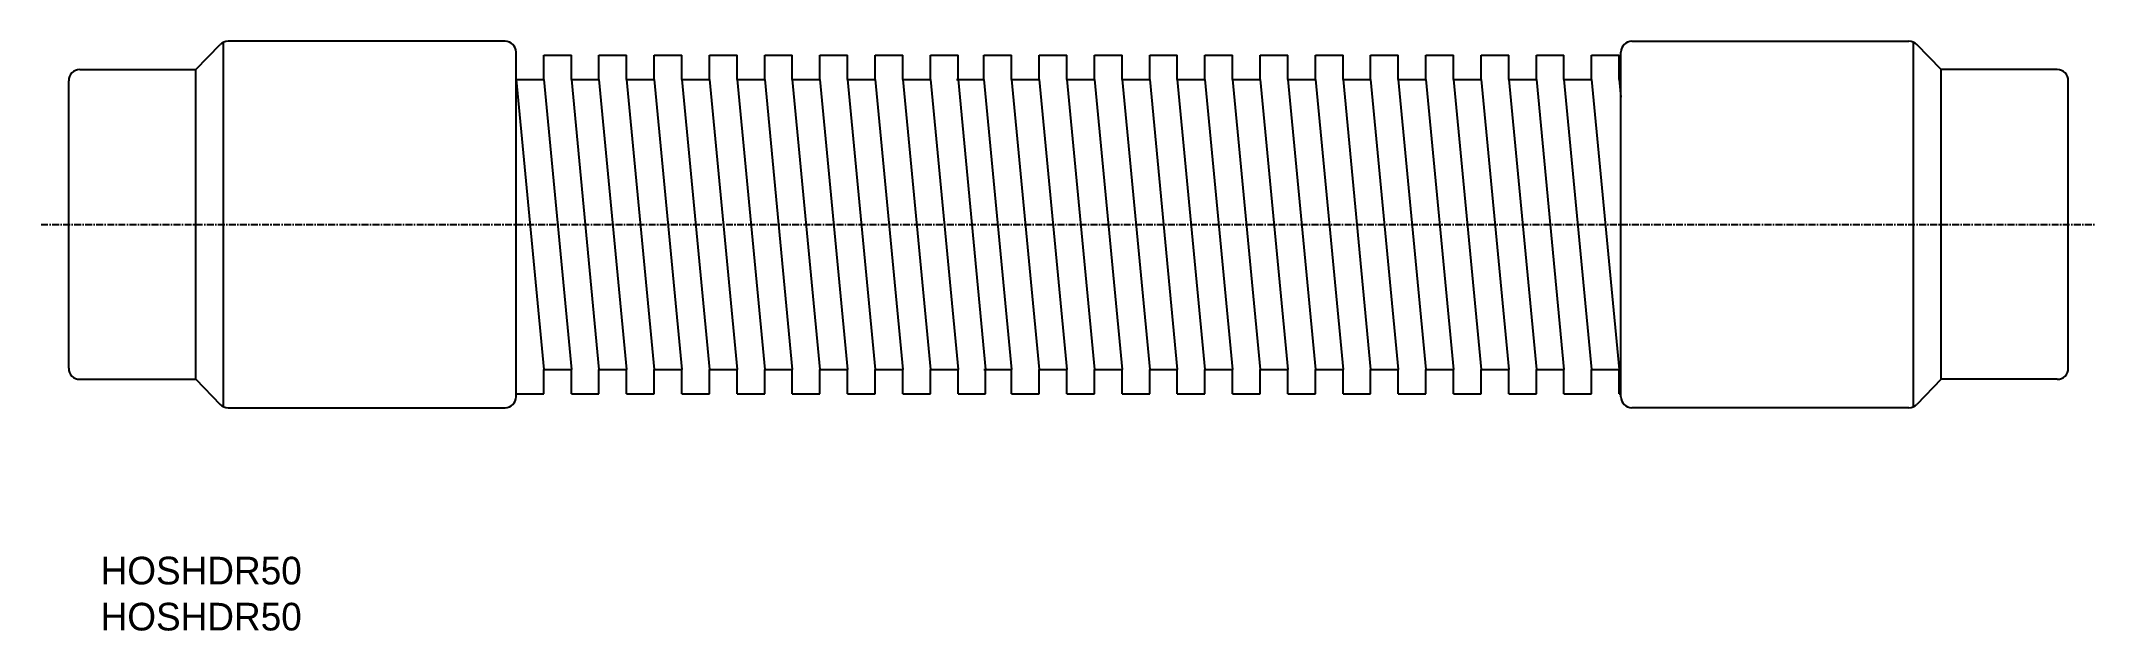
# Model space of a CAD drawing. Extents: x 65 to 437, y 71 to 177.
import ezdxf

# ---------------------------------------------------------------- set-up
doc = ezdxf.new("R2010")
doc.units = 0
doc.linetypes.add('CENTER', pattern=[2, 1.25, -0.25, 0.25, -0.25])
doc.layers.get('0').update_dxf_attribs({"linetype": 'CONTINUOUS'})
doc.layers.add('CENTER', color=1, linetype='CENTER')

msp = doc.modelspace()

# ---------------------------------------------------------------- linework, layer by layer
for p, q in [((92.71, 172.29), (97.12, 176.83)), ((97.71, 111.33), (97.71, 177.25)), ((148.71, 177.44), (98.56, 177.44)), ((150.71, 113.14), (150.71, 175.44)), ((155.71, 174.89), (160.71, 174.89)), ((155.71, 170.49), (155.71, 174.89)), ((160.71, 170.49), (160.71, 174.89)), ((165.71, 170.49), (165.71, 174.89)), ((165.71, 174.89), (170.71, 174.89)), ((170.71, 170.49), (170.71, 174.89)), ((175.71, 174.89), (180.71, 174.89)), ((175.71, 170.49), (175.71, 174.89)), ((180.71, 170.49), (180.71, 174.89)), ((185.71, 174.89), (190.71, 174.89)), ((185.71, 170.49), (185.71, 174.89)), ((190.71, 170.49), (190.71, 174.89)), ((195.71, 174.89), (200.71, 174.89)), ((195.71, 170.49), (195.71, 174.89)), ((200.71, 170.49), (200.71, 174.89)), ((205.71, 174.89), (210.71, 174.89)), ((205.71, 170.49), (205.71, 174.89)), ((210.71, 170.49), (210.71, 174.89)), ((215.71, 174.89), (220.71, 174.89)), ((215.71, 170.49), (215.71, 174.89)), ((220.71, 170.49), (220.71, 174.89)), ((225.71, 174.89), (230.71, 174.89)), ((225.71, 170.49), (225.71, 174.89)), ((230.71, 170.49), (230.71, 174.89)), ((235.41, 174.89), (240.41, 174.89)), ((235.41, 170.49), (235.41, 174.89)), ((235.41, 174.89), (240.41, 174.89)), ((235.41, 170.49), (235.41, 174.89)), ((240.41, 170.49), (240.41, 174.89)), ((240.41, 170.49), (240.41, 174.89)), ((245.41, 174.89), (250.41, 174.89)), ((245.41, 170.49), (245.41, 174.89)), ((250.41, 170.49), (250.41, 174.89)), ((255.41, 174.89), (260.41, 174.89)), ((255.41, 170.49), (255.41, 174.89)), ((260.41, 170.49), (260.41, 174.89)), ((265.41, 174.89), (270.41, 174.89)), ((265.41, 170.49), (265.41, 174.89)), ((270.41, 170.49), (270.41, 174.89)), ((275.41, 174.89), (280.41, 174.89)), ((275.41, 170.49), (275.41, 174.89)), ((280.41, 170.49), (280.41, 174.89)), ((285.41, 174.89), (290.41, 174.89)), ((285.41, 170.49), (285.41, 174.89)), ((290.41, 170.49), (290.41, 174.89)), ((295.41, 174.89), (300.41, 174.89)), ((295.41, 170.49), (295.41, 174.89)), ((300.41, 170.49), (300.41, 174.89)), ((305.41, 174.89), (310.41, 174.89)), ((305.41, 170.49), (305.41, 174.89)), ((310.41, 170.49), (310.41, 174.89)), ((315.41, 174.89), (320.41, 174.89)), ((315.41, 170.49), (315.41, 174.89)), ((320.41, 170.49), (320.41, 174.89)), ((325.41, 174.89), (330.41, 174.89)), ((325.41, 170.49), (325.41, 174.89)), ((330.41, 170.49), (330.41, 174.89)), ((335.41, 174.89), (340.41, 174.89)), ((335.41, 170.49), (335.41, 174.89)), ((340.41, 170.49), (340.41, 174.89)), ((345.41, 174.89), (350.41, 174.89)), ((345.41, 170.49), (345.41, 174.89)), ((350.41, 170.49), (350.41, 174.89)), ((350.71, 113.14), (350.71, 175.44)), ((350.71, 113.14), (350.71, 175.44)), ((352.71, 177.44), (402.87, 177.44)), ((403.71, 111.33), (403.71, 177.25)), ((408.71, 172.29), (404.3, 176.83)), ((71.71, 172.29), (92.71, 172.29)), ((92.71, 116.29), (92.71, 172.29)), ((408.71, 116.29), (408.71, 172.29)), ((429.71, 172.29), (408.71, 172.29)), ((69.71, 118.29), (69.71, 170.29)), ((150.71, 170.49), (155.71, 170.49)), ((150.71, 170.49), (155.71, 118.09)), ((155.71, 170.49), (160.71, 118.09)), ((160.71, 170.49), (165.71, 118.09)), ((160.71, 170.49), (165.71, 170.49)), ((165.71, 170.49), (170.71, 118.09)), ((170.71, 170.49), (175.71, 118.09)), ((170.71, 170.49), (175.71, 170.49)), ((175.71, 170.49), (180.71, 118.09)), ((180.71, 170.49), (185.71, 118.09)), ((180.71, 170.49), (185.71, 170.49)), ((185.71, 170.49), (190.71, 118.09)), ((190.71, 170.49), (195.71, 118.09)), ((190.71, 170.49), (195.71, 170.49)), ((195.71, 170.49), (200.71, 118.09)), ((200.71, 170.49), (205.71, 118.09)), ((200.71, 170.49), (205.71, 170.49)), ((205.71, 170.49), (210.71, 118.09)), ((210.71, 170.49), (215.71, 118.09)), ((210.71, 170.49), (215.71, 170.49)), ((215.71, 170.49), (220.71, 118.09)), ((220.71, 170.49), (225.71, 118.09)), ((220.71, 170.49), (225.71, 170.49)), ((225.71, 170.49), (230.71, 118.09)), ((230.41, 170.49), (235.41, 170.49)), ((230.41, 170.49), (235.41, 170.49)), ((230.71, 170.49), (235.71, 118.09)), ((235.41, 170.49), (240.41, 118.09)), ((235.41, 170.49), (240.41, 118.09)), ((240.41, 170.49), (245.41, 118.09)), ((240.41, 170.49), (245.41, 170.49)), ((240.41, 170.49), (245.41, 118.09)), ((245.41, 170.49), (250.41, 118.09)), ((250.41, 170.49), (255.41, 118.09)), ((250.41, 170.49), (255.41, 170.49)), ((255.41, 170.49), (260.41, 118.09)), ((260.41, 170.49), (265.41, 118.09)), ((260.41, 170.49), (265.41, 170.49)), ((265.41, 170.49), (270.41, 118.09)), ((270.41, 170.49), (275.41, 118.09)), ((270.41, 170.49), (275.41, 170.49)), ((275.41, 170.49), (280.41, 118.09)), ((280.41, 170.49), (285.41, 118.09)), ((280.41, 170.49), (285.41, 170.49)), ((285.41, 170.49), (290.41, 118.09)), ((290.41, 170.49), (295.41, 118.09)), ((290.41, 170.49), (295.41, 170.49)), ((295.41, 170.49), (300.41, 118.09)), ((300.41, 170.49), (305.41, 118.09)), ((300.41, 170.49), (305.41, 170.49)), ((305.41, 170.49), (310.41, 118.09)), ((310.41, 170.49), (315.41, 118.09)), ((310.41, 170.49), (315.41, 170.49)), ((315.41, 170.49), (320.41, 118.09)), ((320.41, 170.49), (325.41, 118.09)), ((320.41, 170.49), (325.41, 170.49)), ((325.41, 170.49), (330.41, 118.09)), ((330.41, 170.49), (335.41, 118.09)), ((330.41, 170.49), (335.41, 170.49)), ((335.41, 170.49), (340.41, 118.09)), ((340.41, 170.49), (345.41, 118.09)), ((340.41, 170.49), (345.41, 170.49)), ((345.41, 170.49), (350.41, 118.09)), ((350.41, 170.49), (350.71, 167.3)), ((350.41, 170.49), (350.71, 170.49)), ((431.71, 118.29), (431.71, 170.29)), ((71.71, 116.29), (92.71, 116.29)), ((92.71, 116.29), (97.12, 111.75)), ((150.71, 113.69), (150.71, 118.09)), ((155.71, 118.09), (160.71, 118.09)), ((155.71, 113.69), (155.71, 118.09)), ((160.71, 113.69), (160.71, 118.09)), ((165.71, 113.69), (165.71, 118.09)), ((165.71, 118.09), (170.71, 118.09)), ((170.71, 113.69), (170.71, 118.09)), ((175.71, 113.69), (175.71, 118.09)), ((175.71, 118.09), (180.71, 118.09)), ((180.71, 113.69), (180.71, 118.09)), ((185.71, 113.69), (185.71, 118.09)), ((185.71, 118.09), (190.71, 118.09)), ((190.71, 113.69), (190.71, 118.09)), ((195.71, 113.69), (195.71, 118.09)), ((195.71, 118.09), (200.71, 118.09)), ((200.71, 113.69), (200.71, 118.09)), ((205.71, 113.69), (205.71, 118.09)), ((205.71, 118.09), (210.71, 118.09)), ((210.71, 113.69), (210.71, 118.09)), ((215.71, 113.69), (215.71, 118.09)), ((215.71, 118.09), (220.71, 118.09)), ((220.71, 113.69), (220.71, 118.09)), ((225.71, 113.69), (225.71, 118.09)), ((225.71, 118.09), (230.71, 118.09)), ((230.71, 113.69), (230.71, 118.09)), ((235.41, 118.09), (240.41, 118.09)), ((235.41, 118.09), (240.41, 118.09)), ((235.71, 113.69), (235.71, 118.09)), ((240.41, 113.69), (240.41, 118.09)), ((240.41, 113.69), (240.41, 118.09)), ((245.41, 113.69), (245.41, 118.09)), ((245.41, 118.09), (250.41, 118.09)), ((245.41, 113.69), (245.41, 118.09)), ((250.41, 113.69), (250.41, 118.09)), ((255.41, 113.69), (255.41, 118.09)), ((255.41, 118.09), (260.41, 118.09)), ((260.41, 113.69), (260.41, 118.09)), ((265.41, 113.69), (265.41, 118.09)), ((265.41, 118.09), (270.41, 118.09)), ((270.41, 113.69), (270.41, 118.09)), ((275.41, 113.69), (275.41, 118.09)), ((275.41, 118.09), (280.41, 118.09)), ((280.41, 113.69), (280.41, 118.09)), ((285.41, 113.69), (285.41, 118.09)), ((285.41, 118.09), (290.41, 118.09)), ((290.41, 113.69), (290.41, 118.09)), ((295.41, 113.69), (295.41, 118.09)), ((295.41, 118.09), (300.41, 118.09)), ((300.41, 113.69), (300.41, 118.09)), ((305.41, 113.69), (305.41, 118.09)), ((305.41, 118.09), (310.41, 118.09)), ((310.41, 113.69), (310.41, 118.09)), ((315.41, 113.69), (315.41, 118.09)), ((315.41, 118.09), (320.41, 118.09)), ((320.41, 113.69), (320.41, 118.09)), ((325.41, 113.69), (325.41, 118.09)), ((325.41, 118.09), (330.41, 118.09)), ((330.41, 113.69), (330.41, 118.09)), ((335.41, 113.69), (335.41, 118.09)), ((335.41, 118.09), (340.41, 118.09)), ((340.41, 113.69), (340.41, 118.09)), ((345.41, 113.69), (345.41, 118.09)), ((345.41, 118.09), (350.41, 118.09)), ((350.41, 113.69), (350.41, 118.09)), ((408.71, 116.29), (404.3, 111.75)), ((429.71, 116.29), (408.71, 116.29)), ((150.71, 113.69), (155.71, 113.69)), ((160.71, 113.69), (165.71, 113.69)), ((170.71, 113.69), (175.71, 113.69)), ((180.71, 113.69), (185.71, 113.69)), ((190.71, 113.69), (195.71, 113.69)), ((200.71, 113.69), (205.71, 113.69)), ((210.71, 113.69), (215.71, 113.69)), ((220.71, 113.69), (225.71, 113.69)), ((230.71, 113.69), (235.71, 113.69)), ((240.41, 113.69), (245.41, 113.69)), ((240.41, 113.69), (245.41, 113.69)), ((250.41, 113.69), (255.41, 113.69)), ((260.41, 113.69), (265.41, 113.69)), ((270.41, 113.69), (275.41, 113.69)), ((280.41, 113.69), (285.41, 113.69)), ((290.41, 113.69), (295.41, 113.69)), ((300.41, 113.69), (305.41, 113.69)), ((310.41, 113.69), (315.41, 113.69)), ((320.41, 113.69), (325.41, 113.69)), ((330.41, 113.69), (335.41, 113.69)), ((340.41, 113.69), (345.41, 113.69)), ((350.41, 113.69), (350.71, 113.69)), ((98.56, 111.14), (148.71, 111.14)), ((402.87, 111.14), (352.71, 111.14))]:
    msp.add_line(p, q)
for centre, start, end in [((98.56, 175.44), 90, 135.8467), ((148.71, 175.44), 0, 90), ((352.71, 175.44), 90, 180), ((402.87, 175.44), 44.1533, 90), ((71.71, 170.29), 90, 180), ((429.71, 170.29), 0, 90), ((71.71, 118.29), 180, 270), ((429.71, 118.29), 270, 0), ((98.56, 113.14), 224.1533, 270), ((148.71, 113.14), 270, 0), ((352.71, 113.14), 180, 270), ((402.87, 113.14), 270, 315.8467)]:
    msp.add_arc(centre, 2, start, end)
at = {"layer": 'CENTER', "color": 1, "linetype": 'CENTER'}
msp.add_line((64.71, 144.29), (436.71, 144.29), dxfattribs=at)

# ---------------------------------------------------------------- texts
for p in [(75.49, 79.21), (75.49, 70.88)]:
    msp.add_text('HOSHDR50', height=5).set_placement(p)

doc.saveas('drawing.dxf')
